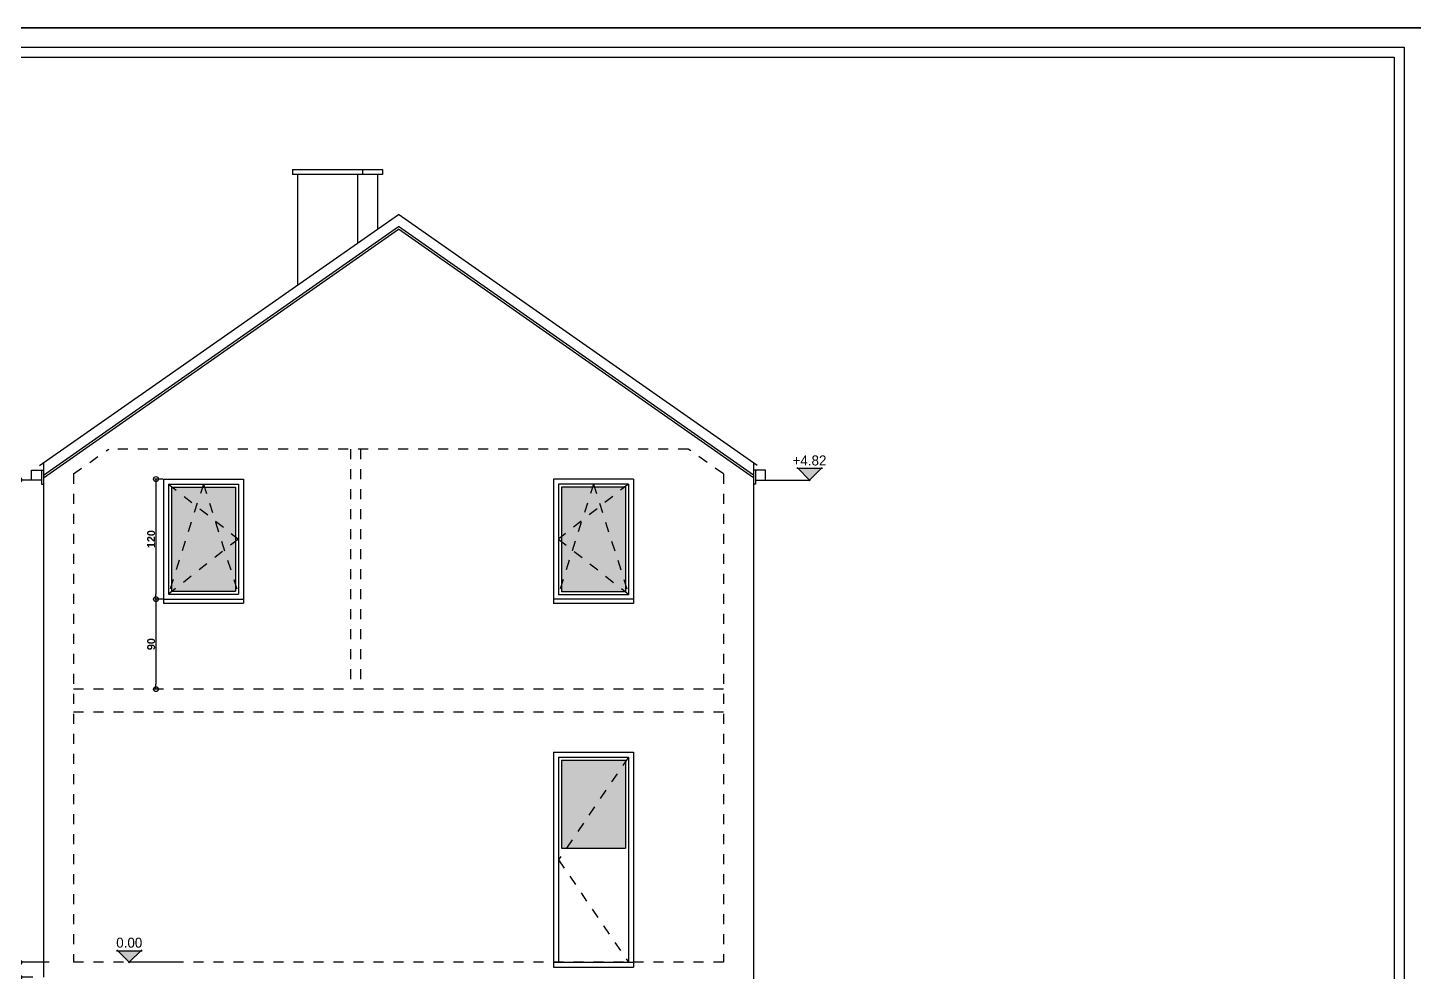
# Model space of a CAD drawing. Header units: millimetres. Extents: x -44462 to 306987, y -116160 to 12874.
# Drawn here: x -10314 to -8927, y -57852 to -56908 of the extents above; entities that cross this region are included whole.
import ezdxf
from ezdxf.enums import TextEntityAlignment as Align

# ---------------------------------------------------------------- set-up
doc = ezdxf.new("R2010")
doc.units = ezdxf.units.MM
doc.header["$PDMODE"] = 35
doc.header["$PDSIZE"] = 10
doc.linetypes.add('TRAIT_4', pattern=[20, 10, -10])
for name, color, linetype in [('chassis fen.portes', 1, 'Continuous'), ('COTES', 1, 'Continuous'), ('COULEUR 8', 8, 'Continuous'), ('piontillé', 115, 'TRAIT_4'), ('ROUGE', 1, 'Continuous')]:
    doc.layers.add(name, color=color, linetype=linetype)
doc.styles.add('CENTURY GOTHIC', font='GOTHIC.TTF')
doc.styles.add('Century Gothic Gras', font='GOTHICB.TTF')
doc.styles.add('COMICS', font='comic.TTF', dxfattribs={"height": 10})
doc.dimstyles.new('1-50', dxfattribs={"dimtxt": 8, "dimasz": 5, "dimexe": 1.25, "dimexo": 0.625, "dimtad": 1, "dimdec": 0, "dimtxsty": 'Century Gothic Gras', "dimblk": 'ORIGIN', "dimcen": 5, "dimclrd": 8, "dimclre": 5, "dimclrt": 6, "dimadec": 0, "dimazin": 0, "dimtfac": 1, "dimtdec": 0, "dimtmove": 0, "dimatfit": 3, "dimfxl": 0, "dimarcsym": 0})

# ---------------------------------------------------------------- blocks, each defined once
blk = doc.blocks.new('niveau_élévation_gauche')
blk.add_hatch(color=256).paths.add_polyline_path([(-55.5, 11.4), (-44.1, 0), (-32.7, 11.4)])
for p, q in [((-57, 11.4), (-31.3, 11.4)), ((-56.5, 12.4), (-43.4, -0.7)), ((-31.7, 12.4), (-44.8, -0.7)), ((0, 0), (-44.1, 0))]:
    blk.add_line(p, q)
at = {"style": 'COMICS'}
blk.add_attdef('NIVEAU', text='', height=10, dxfattribs=at).set_placement((-44.1, 14.6), align=Align.CENTER)
blk = doc.blocks.new('_Origin')
at = {"color": 0, "linetype": 'Continuous', "lineweight": -2}
blk.add_line((0, 0), (-1, 0), dxfattribs=at)
blk.add_circle((0, 0), 0.5, dxfattribs=at)
blk = doc.blocks.new('*D420')
at = {"layer": 'COTES', "color": 5, "lineweight": -2}
for p, q in [((-10178.8, -57359.2), (-10186.8, -57359.2)), ((-10178.8, -57479.2), (-10186.8, -57479.2))]:
    blk.add_line(p, q, dxfattribs=at)
at = {"layer": 'COTES', "color": 8, "lineweight": -2}
blk.add_line((-10185.5, -57364.2), (-10185.5, -57474.2), dxfattribs=at)
at = {"layer": 'Defpoints', "color": 0}
for p in [(-10178.1, -57359.2), (-10185.5, -57479.2), (-10178.1, -57479.2)]:
    blk.add_point(p, dxfattribs=at)
at = {"layer": 'COTES', "color": 8, "lineweight": -2, "xscale": 5, "yscale": 5, "zscale": 5}
for p, rotation in [((-10185.5, -57359.2), 90), ((-10185.5, -57479.2), 270)]:
    blk.add_blockref('_Origin', p, dxfattribs=dict(at, rotation=rotation))
at = {"layer": 'COTES', "color": 6, "insert": (-10190.3, -57419.2), "char_height": 8, "attachment_point": 5, "rotation": 90, "style": 'Century Gothic Gras'}
blk.add_mtext('120', dxfattribs=at)
blk = doc.blocks.new('*D282')
at = {"layer": 'COTES', "color": 5, "lineweight": -2}
for p, q in [((-10178.8, -57479.2), (-10186.8, -57479.2)), ((-10178.8, -57569.2), (-10186.8, -57569.2))]:
    blk.add_line(p, q, dxfattribs=at)
at = {"layer": 'COTES', "color": 8, "lineweight": -2}
blk.add_line((-10185.5, -57484.2), (-10185.5, -57564.2), dxfattribs=at)
at = {"layer": 'Defpoints', "color": 0}
for p in [(-10178.1, -57479.2), (-10185.5, -57569.2), (-10178.1, -57569.2)]:
    blk.add_point(p, dxfattribs=at)
at = {"layer": 'COTES', "color": 8, "lineweight": -2, "xscale": 5, "yscale": 5, "zscale": 5}
for p, rotation in [((-10185.5, -57479.2), 90), ((-10185.5, -57569.2), 270)]:
    blk.add_blockref('_Origin', p, dxfattribs=dict(at, rotation=rotation))
at = {"layer": 'COTES', "color": 6, "insert": (-10190.3, -57524.2), "char_height": 8, "attachment_point": 5, "rotation": 90, "style": 'Century Gothic Gras'}
blk.add_mtext('90', dxfattribs=at)
blk = doc.blocks.new('*D268')
at = {"layer": 'COTES', "color": 5, "lineweight": -2}
for p, q in [((-10305.8, -57360.2), (-10323.6, -57360.2)), ((-10292.4, -57842.2), (-10323.6, -57842.2))]:
    blk.add_line(p, q, dxfattribs=at)
at = {"layer": 'COTES', "color": 8, "lineweight": -2}
blk.add_line((-10322.4, -57365.2), (-10322.4, -57837.2), dxfattribs=at)
at = {"layer": 'Defpoints', "color": 0}
for p in [(-10305.1, -57360.2), (-10322.4, -57842.2), (-10268.1, -57842.2)]:
    blk.add_point(p, dxfattribs=at)
at = {"layer": 'COTES', "color": 8, "lineweight": -2, "xscale": 5, "yscale": 5, "zscale": 5}
for p, rotation in [((-10322.4, -57360.2), 90), ((-10322.4, -57842.2), 270)]:
    blk.add_blockref('_Origin', p, dxfattribs=dict(at, rotation=rotation))
at = {"layer": 'COTES', "color": 6, "insert": (-10327.2, -57601.2), "char_height": 8, "attachment_point": 5, "rotation": 90, "style": 'Century Gothic Gras'}
blk.add_mtext('482', dxfattribs=at)
blk = doc.blocks.new('*D415')
at = {"layer": 'COTES', "color": 5, "lineweight": -2}
for p, q in [((-10308.6, -57842.2), (-10323.6, -57842.2)), ((-10308.6, -57857.2), (-10323.6, -57857.2))]:
    blk.add_line(p, q, dxfattribs=at)
at = {"layer": 'COTES', "color": 8, "lineweight": -2}
blk.add_line((-10322.4, -57847.2), (-10322.4, -57852.2), dxfattribs=at)
at = {"layer": 'Defpoints', "color": 0}
for p in [(-10308, -57842.2), (-10322.4, -57857.2), (-10308, -57857.2)]:
    blk.add_point(p, dxfattribs=at)
at = {"layer": 'COTES', "color": 8, "lineweight": -2, "xscale": 5, "yscale": 5, "zscale": 5}
for p, rotation in [((-10322.4, -57842.2), 90), ((-10322.4, -57857.2), 270)]:
    blk.add_blockref('_Origin', p, dxfattribs=dict(at, rotation=rotation))
at = {"layer": 'COTES', "color": 6, "insert": (-10327.1, -57849.7), "char_height": 8, "attachment_point": 5, "rotation": 90, "style": 'Century Gothic Gras'}
blk.add_mtext('15', dxfattribs=at)
blk = doc.blocks.new('PETIT CARTOUCHE_HOR')
at = {"color": 1}
for p, q in [((-2100, 1485), (0, 1485)), ((0, 0), (-2090, 0))]:
    blk.add_line(p, q, dxfattribs=at)
at = {"layer": 'chassis fen.portes', "color": 2, "linetype": 'Continuous'}
for p, q in [((-2081.3, 1465.7), (-20.5, 1465.7)), ((-20.5, 1465.7), (-20.5, 412.5))]:
    blk.add_line(p, q, dxfattribs=at)
at = {"layer": 'chassis fen.portes', "color": 5, "linetype": 'Continuous'}
for p, q in [((-2071.3, 1455.7), (-30.5, 1455.7)), ((-30.5, 1455.7), (-30.5, 422.5))]:
    blk.add_line(p, q, dxfattribs=at)
at = {"layer": 'chassis fen.portes', "color": 1, "linetype": 'Continuous'}
blk.add_line((-2100, 0), (-86.3, 0), dxfattribs=at)
at = {"style": 'CENTURY GOTHIC'}
for tag, p, height in [('DATE', (-210.2, 171.4), 20), ('DOSSIERN°', (-210.2, 111.5), 20), ('COMMENTAIRE', (-210.2, 95.4), 12), ('COMMENTAIRESUITE', (-210.2, 79.7), 12), ('FEUILLEN°', (-222, 32.7), 20), ('TOTALFEUILLES', (-181.6, 32.7), 20), ('ÉCH.', (-103.2, 32.7), 12)]:
    blk.add_attdef(tag, p, '', height=height, dxfattribs=at)

msp = doc.modelspace()

# ---------------------------------------------------------------- hatches: boundary and pattern name
at = {"layer": 'ROUGE'}
for points in [[(-10170.1, -57471.2), (-10106.1, -57471.2), (-10106.1, -57367.2), (-10170.1, -57367.2)], [(-9716.1, -57367.2), (-9780.1, -57367.2), (-9780.1, -57471.8), (-9716.1, -57471.8)]]:
    msp.add_hatch(color=254, dxfattribs=at).paths.add_polyline_path(points)
h = msp.add_hatch(color=254, dxfattribs=at)
h.paths.add_polyline_path([(-9716.1, -57641.6), (-9716.1, -57640.2), (-9780.1, -57640.2), (-9780.1, -57728.1), (-9775.3, -57728.1)])
h.paths.add_polyline_path([(-9716.1, -57641.6), (-9775.3, -57728.1), (-9716.1, -57728.1)])

# ---------------------------------------------------------------- linework, layer by layer
at = {"layer": 'COULEUR 8'}
for p, q in [((-10029.1, -57049.7), (-9959.1, -57049.7)), ((-9959.1, -57054.7), (-10029.1, -57054.7)), ((-9964.1, -57054.7), (-9964.1, -57109.4)), ((-9959.1, -57049.7), (-9959.1, -57054.7))]:
    msp.add_line(p, q, dxfattribs=at)
at = {"layer": 'COULEUR 8', "linetype": 'TRAIT_4'}
for p, q in [((-10138.1, -57364.2), (-10173.1, -57474.2)), ((-10173.1, -57364.2), (-10103.1, -57419.2)), ((-10138.1, -57364.2), (-10103.1, -57474.2)), ((-9748.1, -57364.2), (-9783.1, -57474.2)), ((-9713.1, -57364.2), (-9783.1, -57419.2)), ((-9748.1, -57364.2), (-9713.1, -57474.2)), ((-10103.1, -57419.2), (-10173.1, -57474.2)), ((-9783.1, -57419.2), (-9713.1, -57474.2)), ((-9713.1, -57637.2), (-9783.1, -57739.7)), ((-9783.1, -57739.7), (-9713.1, -57842.2))]:
    msp.add_line(p, q, dxfattribs=at)
at = {"layer": 'piontillé'}
for p, q in [((-10268.1, -57354), (-10232.7, -57329.2)), ((-9653.5, -57329.2), (-10232.7, -57329.2)), ((-9991.1, -57329.2), (-9991.1, -57569.2)), ((-9981.1, -57329.2), (-9981.1, -57569.2)), ((-9618.1, -57354), (-9653.5, -57329.2)), ((-10268.1, -57354), (-10268.1, -57842.2)), ((-9618.1, -57354), (-9618.1, -57842.2)), ((-9618.1, -57569.2), (-10268.1, -57569.2)), ((-9618.1, -57592.2), (-10268.1, -57592.2)), ((-9618.1, -57842.2), (-10268.1, -57842.2))]:
    msp.add_line(p, q, dxfattribs=at)
at = {"layer": 'ROUGE'}
for p, q in [((-10049.1, -57049.7), (-9979.1, -57049.7)), ((-10049.1, -57049.7), (-10049.1, -57054.7)), ((-9979.1, -57054.7), (-10049.1, -57054.7)), ((-10044.1, -57054.7), (-10044.1, -57165.4)), ((-9984.1, -57054.7), (-9984.1, -57123.4)), ((-9979.1, -57049.7), (-9979.1, -57054.7)), ((-10301.8, -57345.8), (-9943.1, -57094.7)), ((-9584.5, -57345.8), (-9943.1, -57094.7)), ((-10298.1, -57355.4), (-9943.1, -57106.9)), ((-10298.1, -57357.9), (-9943.1, -57109.3)), ((-9588.1, -57355.4), (-9943.1, -57106.9)), ((-9588.1, -57357.9), (-9943.1, -57109.3)), ((-10298.1, -57343.2), (-10298.1, -57857.2)), ((-9588.1, -57343.2), (-9588.1, -57947.2)), ((-10310.1, -57360.2), (-10310.1, -57350.2)), ((-10310.1, -57350.2), (-10298.1, -57350.2)), ((-10300.1, -57360.2), (-10310.1, -57360.2)), ((-10300.1, -57350.2), (-10300.1, -57364.2)), ((-10178.1, -57359.2), (-10178.1, -57483.2)), ((-10178.1, -57359.2), (-10098.1, -57359.2)), ((-10098.1, -57359.2), (-10098.1, -57483.2)), ((-9788.1, -57359.2), (-9788.1, -57483.5)), ((-9708.1, -57359.2), (-9788.1, -57359.2)), ((-9708.1, -57359.2), (-9708.1, -57483.5)), ((-9576.1, -57350.2), (-9588.1, -57350.2)), ((-9586.1, -57350.2), (-9586.1, -57364.2)), ((-9586.1, -57360.2), (-9576.1, -57360.2)), ((-9576.1, -57360.2), (-9576.1, -57350.2)), ((-10300.1, -57364.2), (-10298.1, -57364.2)), ((-10173.1, -57364.2), (-10103.1, -57364.2)), ((-10173.1, -57364.2), (-10173.1, -57474.2)), ((-10170.1, -57367.2), (-10106.1, -57367.2)), ((-10170.1, -57367.2), (-10170.1, -57471.2)), ((-10106.1, -57367.2), (-10106.1, -57471.2)), ((-10103.1, -57364.2), (-10103.1, -57474.2)), ((-9713.1, -57364.2), (-9783.1, -57364.2)), ((-9783.1, -57364.2), (-9783.1, -57474.8)), ((-9716.1, -57367.2), (-9780.1, -57367.2)), ((-9780.1, -57367.2), (-9780.1, -57471.8)), ((-9716.1, -57367.2), (-9716.1, -57471.8)), ((-9713.1, -57364.2), (-9713.1, -57474.8)), ((-9586.1, -57364.2), (-9588.1, -57364.2)), ((-10173.1, -57474.2), (-10103.1, -57474.2)), ((-10170.1, -57471.2), (-10106.1, -57471.2)), ((-9716.1, -57471.8), (-9780.1, -57471.8)), ((-10178.1, -57479.2), (-10098.1, -57479.2)), ((-10178.1, -57483.2), (-10098.1, -57483.2)), ((-9708.1, -57479.2), (-9788.1, -57479.2)), ((-9708.1, -57483.5), (-9788.1, -57483.5)), ((-9713.1, -57474.8), (-9783.1, -57474.8)), ((-9788.1, -57632.2), (-9788.1, -57847.2)), ((-9788.1, -57632.2), (-9708.1, -57632.2)), ((-9783.1, -57637.2), (-9713.1, -57637.2)), ((-9783.1, -57637.2), (-9783.1, -57842.2)), ((-9780.1, -57640.2), (-9716.1, -57640.2)), ((-9780.1, -57640.2), (-9780.1, -57728.1)), ((-9716.1, -57640.2), (-9716.1, -57728.1)), ((-9713.1, -57637.2), (-9713.1, -57842.2)), ((-9708.1, -57632.2), (-9708.1, -57847.2)), ((-9780.1, -57728.1), (-9716.1, -57728.1)), ((-9788.1, -57842.2), (-9708.1, -57842.2)), ((-9788.1, -57847.2), (-9708.1, -57847.2))]:
    msp.add_line(p, q, dxfattribs=at)

# ---------------------------------------------------------------- block references
at = {"color": 1}
for p in [(-8917.2, -56908.1), (-8917.2, -58393.1)]:
    msp.add_blockref('PETIT CARTOUCHE_HOR', p, dxfattribs=at)
at = {"layer": 'ROUGE'}
ref = msp.add_blockref('niveau_élévation_gauche', (-9576.1, -57360.2), dxfattribs=dict(at, xscale=-1))
ref.add_attrib('NIVEAU', '+4.82', dxfattribs={"layer": '0', "height": 10, "style": 'COMICS'}).set_placement((-9532.1, -57345.6), align=Align.CENTER)
msp.add_blockref('niveau_élévation_gauche', (-10168.1, -57842.2), dxfattribs=at).add_auto_attribs({'NIVEAU': '0.00'})

# ---------------------------------------------------------------- dimensions: what is measured, and where the dimension line sits
at = {"layer": 'COTES'}
for base, p1, p2, picture, middle in [((-10322.4, -57842.2), (-10305.1, -57360.2), (-10268.1, -57842.2), '*D268', (-10327.2, -57601.2)), ((-10185.5, -57479.2), (-10178.1, -57359.2), (-10178.1, -57479.2), '*D420', (-10190.3, -57419.2)), ((-10185.5, -57569.2), (-10178.1, -57479.2), (-10178.1, -57569.2), '*D282', (-10190.3, -57524.2)), ((-10322.4, -57857.2), (-10308, -57842.2), (-10308, -57857.2), '*D415', (-10327.1, -57849.7))]:
    dim = msp.add_linear_dim(base=base, p1=p1, p2=p2, angle=90, dimstyle='1-50', dxfattribs=at)
    dim.commit()
    dim.dimension.update_dxf_attribs({"geometry": picture, "text_midpoint": middle})

doc.saveas('drawing.dxf')
